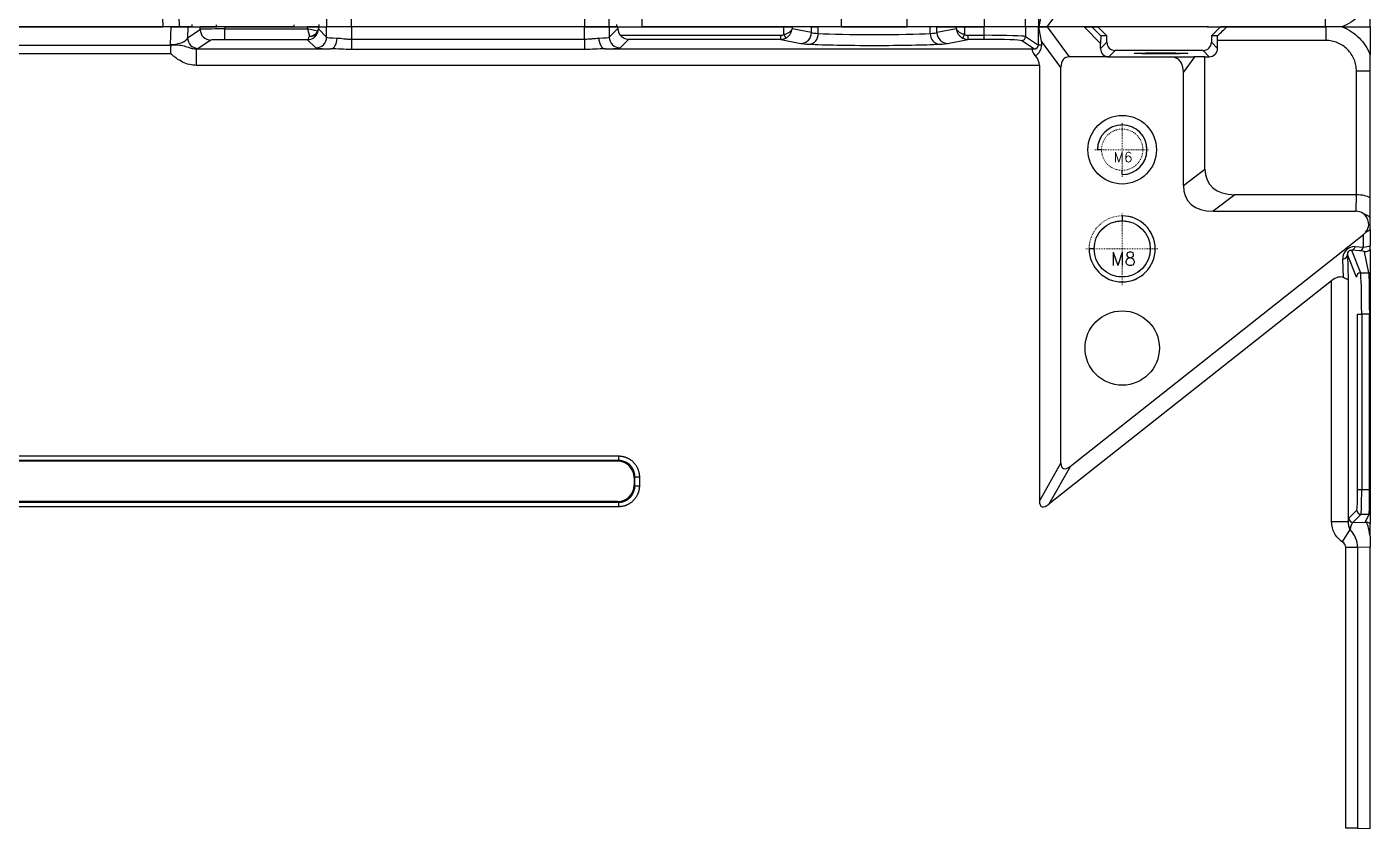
# Model space of a CAD drawing. Header units: millimetres. Extents: x 389 to 17466, y 310 to 5904.
# Drawn here: x 14890.4 to 15053, y 2036.7 to 2133.6 of the extents above; entities that cross this region are included whole.
import ezdxf

# ---------------------------------------------------------------- set-up
doc = ezdxf.new("R2010")
doc.units = ezdxf.units.MM
doc.linetypes.add('CENTER', pattern=[0.6, 0.375, -0.075, 0.075, -0.075])
doc.linetypes.add('HIDDEN', pattern=[0.2, 0.1, -0.1])
doc.layers.add('screw', color=33, linetype='Continuous', lineweight=13)
doc.styles.add('TXT', font='txt.shx', dxfattribs={"bigfont": 'gbcbig.shx'})

# ---------------------------------------------------------------- blocks, each defined once
blk = doc.blocks.new('screw_m8_g')
at = {"layer": 'screw', "color": 1, "linetype": 'CENTER', "lineweight": 18, "ltscale": 0.16}
for p, q in [((0, -4.4), (0, 4.4)), ((-4.4, 0), (4.4, 0))]:
    blk.add_line(p, q, dxfattribs=at)
at = {"layer": 'screw', "color": 33, "linetype": 'HIDDEN', "lineweight": 18, "ltscale": 0.16}
blk.add_circle((0, 0), 3.4, dxfattribs=at)
at = {"layer": 'screw', "color": 92, "linetype": 'HIDDEN', "lineweight": 18, "ltscale": 0.16}
blk.add_arc((0, 0), 4, 270, 180, dxfattribs=at)
at = {"layer": 'screw', "color": 6, "lineweight": 18, "style": 'TXT'}
blk.add_text('M8', height=1.6, dxfattribs=at).set_placement((-1.36, -2))
blk = doc.blocks.new('screw_m6_g')
at = {"layer": 'screw', "color": 1, "linetype": 'CENTER', "lineweight": 18, "ltscale": 0.12}
for p, q in [((0, -3.3), (0, 3.3)), ((-3.3, 0), (3.3, 0))]:
    blk.add_line(p, q, dxfattribs=at)
at = {"layer": 'screw', "color": 33, "linetype": 'HIDDEN', "lineweight": 18, "ltscale": 0.12}
blk.add_circle((0, 0), 2.5, dxfattribs=at)
at = {"layer": 'screw', "color": 92, "linetype": 'HIDDEN', "lineweight": 18, "ltscale": 0.12}
blk.add_arc((0, 0), 3, 270, 180, dxfattribs=at)
at = {"layer": 'screw', "color": 6, "lineweight": 18, "style": 'TXT'}
blk.add_text('M6', height=1.2, dxfattribs=at).set_placement((-1.02, -1.5))
blk = doc.blocks.new('A$C777e5d8d')
at = {"color": 7, "linetype": 'Continuous'}
for p, q in [((0.8, 8), (0, 7.2)), ((8, 7.2), (0, 7.2)), ((0, 7.2), (0, 0)), ((0.8, 8), (4, 8)), ((4, 8), (7.2, 8)), ((8, 7.2), (7.2, 8)), ((8, 0), (8, 7.2)), ((0, 0), (4, 0)), ((4, 0), (8, 0))]:
    blk.add_line(p, q, dxfattribs=at)
blk = doc.blocks.new('YTGUH')
at = {"color": 9, "linetype": 'Continuous', "true_color": 0xc7c8ca}
for p, q in [((1788.28, 1266.16), (1758.43, 1266.16)), ((1788.21, 1264.02), (1788.28, 1266.16)), ((1788.28, 1266.16), (1790.31, 1266.16)), ((1790.31, 1266.16), (1790.27, 1264.84)), ((1790.31, 1266.16), (1791.79, 1266.16)), ((1791.79, 1265.85), (1791.79, 1266.16)), ((1794.78, 1266.16), (1791.79, 1266.16)), ((1794.78, 1266.16), (1794.78, 1265.91)), ((1794.78, 1266.16), (1804.8, 1266.16)), ((1804.8, 1265.91), (1804.8, 1266.16)), ((1806.1, 1266.16), (1804.8, 1266.16)), ((1806.1, 1266.16), (1806.1, 1265.91)), ((1806.1, 1266.16), (1807.1, 1266.16)), ((1807.1, 1264.92), (1807.1, 1266.16)), ((1810.09, 1266.16), (1807.1, 1266.16)), ((1810.09, 1266.16), (1810.09, 1264.68)), ((1838.3, 1266.16), (1810.09, 1266.16)), ((1838.3, 1264.68), (1838.3, 1266.16)), ((1838.3, 1266.16), (1841.3, 1266.16)), ((1841.3, 1266.16), (1841.3, 1264.92)), ((1842.34, 1266.16), (1841.3, 1266.16)), ((1842.34, 1265.95), (1842.34, 1266.16)), ((1842.34, 1266.16), (1862.43, 1266.16)), ((1862.43, 1265.24), (1862.43, 1266.16)), ((1862.43, 1266.16), (1863.41, 1266.16)), ((1863.41, 1266.16), (1863.41, 1265.92)), ((1865.76, 1266.16), (1863.41, 1266.16)), ((1865.76, 1265.46), (1865.76, 1266.16)), ((1865.76, 1266.16), (1866.59, 1266.16)), ((1866.59, 1265.36), (1866.59, 1266.16)), ((1880.12, 1266.16), (1866.59, 1266.16)), ((1880.12, 1265.36), (1880.12, 1266.16)), ((1880.95, 1266.16), (1880.12, 1266.16)), ((1880.95, 1265.46), (1880.95, 1266.16)), ((1880.95, 1266.16), (1883.3, 1266.16)), ((1883.3, 1265.92), (1883.3, 1266.16)), ((1883.3, 1266.16), (1884.28, 1266.16)), ((1884.28, 1266.16), (1884.28, 1265.24)), ((1884.28, 1266.16), (1886.67, 1266.16)), ((1886.67, 1265.14), (1886.67, 1266.16)), ((1891.66, 1266.16), (1886.67, 1266.16)), ((1891.66, 1266.16), (1891.66, 1264.99)), ((1893.22, 1266.16), (1891.66, 1266.16)), ((1893.22, 1263.95), (1893.22, 1266.16)), ((1893.28, 1266.16), (1893.22, 1266.16)), ((1893.28, 1266.16), (1894.28, 1266.16)), ((1894.28, 1266.16), (1896.96, 1262.52)), ((1898.75, 1266.16), (1894.28, 1266.16)), ((1900.74, 1264.15), (1898.75, 1266.16)), ((1898.75, 1266.16), (1899.67, 1266.16)), ((1899.67, 1266.16), (1900.76, 1265.06)), ((1899.67, 1266.16), (1900.41, 1266.16)), ((1900.41, 1266.16), (1901.51, 1265.06)), ((1914.15, 1265.06), (1915.25, 1266.16)), ((1915.98, 1266.16), (1915.25, 1266.16)), ((1928, 1266.16), (1915.98, 1266.16)), ((1928, 1266.16), (1928, 1264.51)), ((1790.27, 1264.84), (1791.79, 1265.85)), ((1793.09, 1264.56), (1791.56, 1263.54)), ((1794.78, 1265.91), (1804.8, 1265.91)), ((1794.78, 1264.61), (1794.78, 1265.91)), ((1804.8, 1264.61), (1794.78, 1264.61)), ((1806, 1265.63), (1804.8, 1265.91)), ((1804.8, 1265.91), (1805.01, 1265.02)), ((1805.8, 1263.62), (1804.8, 1264.61)), ((1806.1, 1265.91), (1807.1, 1264.92)), ((1810.09, 1264.68), (1838.3, 1264.68)), ((1810.09, 1264.68), (1810.09, 1263.43)), ((1838.3, 1264.68), (1838.3, 1263.43)), ((1841.3, 1264.92), (1842.34, 1265.95)), ((1843.62, 1264.64), (1842.6, 1263.62)), ((1842.62, 1265.14), (1862.04, 1265.14)), ((1862.04, 1264.64), (1843.62, 1264.64)), ((1862.04, 1264.64), (1862.04, 1265.14)), ((1862.04, 1264.64), (1864.48, 1264.16)), ((1862.43, 1265.24), (1862.66, 1264.8)), ((1865.76, 1265.46), (1863.41, 1265.92)), ((1883.3, 1265.92), (1880.95, 1265.46)), ((1882.23, 1264.16), (1884.67, 1264.64)), ((1884.28, 1265.24), (1884.05, 1264.8)), ((1884.67, 1265.14), (1884.67, 1264.64)), ((1884.67, 1265.14), (1886.67, 1265.14)), ((1886.67, 1264.64), (1884.67, 1264.64)), ((1886.67, 1264.64), (1886.67, 1265.14)), ((1891.66, 1264.99), (1893.22, 1263.95)), ((1901.51, 1265.06), (1900.76, 1265.06)), ((1901.51, 1264.3), (1901.51, 1265.06)), ((1914.86, 1265.06), (1914.15, 1265.06)), ((1914.15, 1265.06), (1914.15, 1264.3)), ((1914.9, 1265.06), (1914.86, 1265.06)), ((1758.44, 1263.94), (1788.27, 1263.94)), ((1788.25, 1263.99), (1788.21, 1264.02)), ((1791.35, 1263.5), (1807.62, 1263.5)), ((1791.35, 1261.5), (1791.35, 1263.5)), ((1838.3, 1263.43), (1810.09, 1263.43)), ((1840.78, 1263.5), (1892.42, 1263.5)), ((1892.66, 1263.49), (1891.17, 1264.49)), ((1892.42, 1263.5), (1892.66, 1263.49)), ((1893.61, 1263.95), (1893.22, 1263.95)), ((1893.61, 1264.42), (1893.61, 1263.95)), ((1895.94, 1261.26), (1893.61, 1264.42)), ((1900.74, 1263.53), (1901.51, 1264.3)), ((1900.74, 1263.53), (1900.74, 1264.15)), ((1902.51, 1263.3), (1901.73, 1262.52)), ((1913.15, 1263.3), (1902.51, 1263.3)), ((1913.9, 1262.55), (1913.15, 1263.3)), ((1914.15, 1264.3), (1914.9, 1263.55)), ((1914.9, 1264.01), (1914.9, 1264.51)), ((1928, 1264.51), (1914.9, 1264.51)), ((1914.9, 1263.55), (1914.9, 1264.01)), ((1788.22, 1262.88), (1758.49, 1262.88)), ((1893.34, 1261.5), (1791.35, 1261.5)), ((1893.34, 1261.5), (1893.34, 1208.75)), ((1901.73, 1262.52), (1896.96, 1262.52)), ((1901.73, 1262.52), (1909.24, 1262.52)), ((1910.77, 1260.63), (1912.07, 1262.4)), ((1913.37, 1262.55), (1912.07, 1262.54)), ((1912.07, 1262.54), (1912.07, 1262.54)), ((1912.07, 1262.54), (1912.07, 1262.4)), ((1913.37, 1262.55), (1913.9, 1262.55)), ((1913.37, 1248.95), (1913.37, 1262.55)), ((1895.94, 1213.36), (1895.94, 1261.26)), ((1910.77, 1246.95), (1910.77, 1260.63)), ((1931.71, 1245.84), (1931.71, 1260.8)), ((1933.36, 1260.8), (1931.71, 1260.8)), ((1933.36, 1245.47), (1933.36, 1260.8)), ((1900.86, 1251.29), (1900.36, 1251.29)), ((1903.36, 1248.29), (1903.36, 1248.79)), ((1910.77, 1246.95), (1913.37, 1248.95)), ((1916.98, 1245.84), (1914.37, 1243.84)), ((1931.7, 1245.84), (1916.98, 1245.84)), ((1931.66, 1243.84), (1931.7, 1245.84)), ((1933.36, 1243.03), (1933.36, 1245.47)), ((1914.37, 1243.84), (1931.66, 1243.84)), ((1903.36, 1243.29), (1903.36, 1242.69)), ((1933.36, 1241.65), (1933.36, 1243.03)), ((1897.1, 1213.01), (1932.54, 1241.02)), ((1932.56, 1239.5), (1932.54, 1241.02)), ((1933.36, 1241.65), (1933.36, 1239.68)), ((1899.96, 1239.29), (1899.36, 1239.29)), ((1930.61, 1238.59), (1930.7, 1235.53)), ((1931.7, 1235.88), (1930.61, 1238.59)), ((1932.12, 1239.06), (1931.1, 1239.12)), ((1931.1, 1239.12), (1932.19, 1236.38)), ((1931.54, 1239.56), (1932.56, 1239.5)), ((1933.21, 1236.38), (1932.69, 1238.95)), ((1933.36, 1239.2), (1933.36, 1236.39)), ((1930.12, 1235.81), (1930.05, 1238.03)), ((1928.7, 1235.44), (1894.5, 1208.39)), ((1928.7, 1206.25), (1928.7, 1235.44)), ((1930.7, 1235.53), (1930.7, 1206.25)), ((1932.19, 1236.38), (1933.21, 1236.38)), ((1931.84, 1210.16), (1931.84, 1231.4)), ((1931.84, 1231.4), (1932.34, 1231.4)), ((1932.34, 1231.4), (1932.34, 1210.16)), ((1933.3, 1231.4), (1932.34, 1231.4)), ((1933.3, 1210.16), (1933.3, 1231.4)), ((1933.3, 1231.4), (1933.36, 1231.4)), ((1933.36, 1231.4), (1933.36, 1210.16)), ((1704.31, 1214.23), (1842.4, 1214.23)), ((1842.4, 1214.23), (1842.4, 1213.69)), ((1842.4, 1213.69), (1704.31, 1213.69)), ((1842.32, 1213.61), (1704.39, 1213.61)), ((1842.32, 1213.61), (1842.4, 1213.69)), ((1893.34, 1208.75), (1895.94, 1213.36)), ((1897.1, 1213.01), (1894.5, 1208.39)), ((1844.4, 1211.7), (1844.31, 1211.61)), ((1844.31, 1211.61), (1844.31, 1210.7)), ((1844.4, 1210.61), (1844.4, 1211.7)), ((1844.4, 1211.7), (1844.94, 1211.7)), ((1844.94, 1211.7), (1844.94, 1210.61)), ((1844.31, 1210.7), (1844.4, 1210.61)), ((1844.4, 1210.61), (1844.94, 1210.61)), ((1931.84, 1210.16), (1932.34, 1210.16)), ((1932.34, 1210.16), (1933.3, 1210.16)), ((1933.3, 1210.16), (1933.36, 1210.16)), ((1704.31, 1208.62), (1842.4, 1208.62)), ((1842.4, 1208.08), (1704.31, 1208.08)), ((1842.32, 1208.71), (1704.39, 1208.71)), ((1842.4, 1208.62), (1842.32, 1208.71)), ((1842.4, 1208.62), (1842.4, 1208.08)), ((1930.78, 1206.68), (1931.75, 1207.66)), ((1930.7, 1206.25), (1928.7, 1206.25)), ((1932.25, 1207.16), (1931.28, 1206.18)), ((1931.28, 1206.18), (1932.77, 1206.23)), ((1933.24, 1207.16), (1932.25, 1207.16)), ((1932.77, 1206.23), (1933.24, 1207.16)), ((1933.36, 1207.15), (1933.36, 1206.05)), ((1933.36, 1204.52), (1933.36, 1206.05)), ((1930.92, 1205.31), (1929.98, 1203.85)), ((1933.36, 1204.52), (1933.36, 1203.18)), ((1930.43, 1169.18), (1930.43, 1203.13)), ((1931.84, 1203.13), (1930.43, 1203.13)), ((1933.36, 1203.18), (1931.84, 1203.13)), ((1931.84, 1203.13), (1931.84, 1169.18)), ((1933.36, 1169.13), (1933.36, 1203.18)), ((1931.84, 1169.18), (1930.43, 1169.18)), ((1931.84, 1169.18), (1933.36, 1169.13)), ((1787.21, 788.3), (1787.28, 786.16)), ((1893.22, 788.36), (1893.22, 786.16)), ((1894.28, 786.16), (1896.96, 789.79)), ((1789.31, 786.16), (1789.27, 787.47)), ((1807.1, 787.39), (1807.1, 786.16)), ((1810.09, 786.16), (1810.09, 787.63)), ((1838.3, 787.63), (1838.3, 786.16)), ((1841.3, 786.16), (1841.3, 787.39)), ((1845.23, 787.17), (1845.23, 786.16)), ((1886.67, 787.17), (1886.67, 786.16)), ((1891.66, 786.16), (1891.66, 787.32)), ((1927.97, 786.16), (1927.97, 787.8)), ((1759.43, 786.16), (1787.28, 786.16)), ((1789.31, 786.16), (1787.28, 786.16)), ((1790.79, 786.16), (1789.31, 786.16)), ((1790.79, 786.46), (1790.79, 786.16)), ((1790.79, 786.16), (1793.78, 786.16)), ((1793.78, 786.16), (1793.78, 786.4)), ((1803.16, 786.16), (1793.78, 786.16)), ((1803.16, 786.16), (1803.16, 786.4)), ((1803.16, 786.16), (1806.16, 786.16)), ((1806.16, 786.46), (1806.16, 786.16)), ((1806.16, 786.16), (1807.1, 786.16)), ((1810.09, 786.16), (1807.1, 786.16)), ((1838.3, 786.16), (1810.09, 786.16)), ((1841.3, 786.16), (1838.3, 786.16)), ((1841.3, 786.16), (1842.23, 786.16)), ((1842.23, 786.16), (1842.23, 786.46)), ((1842.23, 786.16), (1845.23, 786.16)), ((1886.67, 786.16), (1845.23, 786.16)), ((1891.66, 786.16), (1886.67, 786.16)), ((1893.22, 786.16), (1891.66, 786.16)), ((1893.22, 786.16), (1893.28, 786.16)), ((1894.28, 786.16), (1893.28, 786.16)), ((1913.66, 786.16), (1894.28, 786.16)), ((1913.66, 786.16), (1913.76, 786.26)), ((1913.66, 786.16), (1927.97, 786.16))]:
    blk.add_line(p, q, dxfattribs=at)
for centre, radius in [((1903.36, 1251.29), 4.15), ((1903.36, 1227.29), 4.5)]:
    blk.add_circle(centre, radius, dxfattribs=at)
for centre, radius, start, end in [((1903.36, 1251.29), 3, 270, 180), ((1903.36, 1251.29), 2.5, 180, 180.0001), ((1931.66, 1242.3), 1.53, 319.2595, 55.7258), ((1903.36, 1239.29), 4, 180, 90), ((1903.36, 1239.29), 3.4, 90, 89.9999)]:
    blk.add_arc(centre, radius, start, end, dxfattribs=at)
for centre, major_axis, ratio, start_param, end_param in [((1914.32, 1264.51), (2, 2), 0.008726, 4.997973, 5.688376), ((1788.27, 1264.85), (2, 0.07), 0.41429, 4.66696, 6.193453), ((1791.56, 1264.84), (-0.72, 1.08), 0.998023, 0.983941, 2.552911), ((1794.78, 1265.85), (-3, 0), 0.019788, 4.712389, 6.230825), ((1793.09, 1265.85), (-0.72, 1.08), 0.998023, 0.983941, 2.552911), ((1794.78, 1264.55), (-1.7, 0), 0.034921, 4.712389, 6.230825), ((1804.8, 1265.91), (0.54, 1.19), 0.988133, 3.572817, 4.783775), ((1804.8, 1265.91), (0.01, 1.3), 0.222706, 3.178322, 3.963111), ((1805.8, 1264.92), (-0.919, -0.919), 0.998783, 0.786007, 2.355586), ((1804.8, 1265.91), (1.3, 0.04), 0.593526, 5.870649, 6.229269), ((1805.54, 1265.64), (-0.46, 0.195), 0.685021, 3.203282, 3.695879), ((1805.54, 1265.63), (0.456, -0.205), 0.69482, 0.078462, 0.573236), ((1804.8, 1265.91), (1.2, 0.51), 0.96994, 5.512051, 5.870672), ((1810.09, 1264.92), (-3, 0), 0.050053, 0.034907, 0.957024), ((1807.62, 1264.8), (-0.03, -1.3), 0.575839, 0.0427, 1.584963), ((1838.3, 1264.92), (-3, 0), 0.050053, 2.184569, 3.106686), ((1840.78, 1264.8), (0.03, -1.3), 0.575839, 4.698222, 6.240485), ((1842.6, 1264.92), (0.919, -0.919), 0.998783, 3.9276, 5.497178), ((1843.64, 1265.96), (-0.92, -0.92), 0.998783, 5.498396, 6.177197), ((1862.04, 1265.94), (-0.797, 0.158), 0.984226, 1.769364, 2.267987), ((1862.04, 1265.94), (-1.28, 0.25), 0.996219, 1.769364, 2.267987), ((1864.48, 1265.46), (0.25, 1.28), 0.984226, 3.340161, 4.904897), ((1865.5, 1265.36), (0.07, 1.3), 0.844803, 3.206862, 4.759004), ((1871.67, 1265.5), (-6, 0), 0.042487, 0.174533, 0.563912), ((1873.36, 1265.54), (-8, 0), 0.040595, 0.563912, 2.57768), ((1875.05, 1265.5), (-6, 0), 0.042487, 2.57768, 2.96706), ((1881.22, 1265.36), (-0.07, 1.3), 0.844803, 1.524182, 3.076323), ((1882.23, 1265.46), (-0.25, 1.28), 0.984226, 1.378289, 2.943025), ((1884.67, 1265.94), (1.28, 0.25), 0.996219, 4.015198, 4.513821), ((1884.67, 1265.94), (-0.797, -0.158), 0.984226, 0.873605, 1.372228), ((1886.67, 1264.98), (-5, 0), 0.031429, 3.193953, 4.712389), ((1886.67, 1264.48), (-4.5, 0), 0.034921, 3.193953, 4.712389), ((1891.17, 1264.99), (0.277, 0.416), 0.998023, 3.730274, 5.299244), ((1900.76, 1263.64), (0.01, 1.41), 0.013235, 0.000063, 1.203911), ((1914.86, 1264.51), (0, 2), 0.017455, 4.712389, 4.989245), ((1788.27, 1263.55), (3.3, 0), 0.042162, 5.917496, 6.219885), ((1810.09, 1263.62), (-4.3, 0), 0.034921, 0.034907, 0.957024), ((1838.3, 1263.62), (-4.3, 0), 0.034921, 2.184569, 3.106686), ((1871.67, 1264.2), (-7.3, 0), 0.034921, 0.174533, 0.563912), ((1873.36, 1264.24), (-9.3, 0), 0.034921, 0.563912, 2.57768), ((1875.05, 1264.2), (-7.3, 0), 0.034921, 2.57768, 2.96706), ((1892.66, 1262.5), (-0.027, -1), 0.608624, 3.185591, 3.483573), ((1892.66, 1264), (-0.543, 0.187), 0.861051, 1.863628, 3.432598), ((1892.05, 1264), (-1.5, 0.48), 0.950312, 2.397785, 3.438724), ((1901.74, 1263.53), (0.397, 0.931), 0.985858, 1.968767, 3.539259), ((1902.51, 1264.3), (0.707, 0.707), 0.999695, 2.356347, 3.926839), ((1913.15, 1264.3), (0.707, -0.707), 0.999695, 5.497939, 7.068431), ((1913.9, 1263.55), (0.707, -0.707), 0.999695, 5.497939, 7.068431), ((1890.73, 1261.5), (-2.61, 0), 0.767327, 3.141593, 3.770332), ((1899.23, 1258.45), (2.86, -3.89), 0.414284, 2.845311, 3.653779), ((1910.38, 1262.58), (3.74, 0.02), 0.015482, 4.404581, 5.182038), ((1905.84, 1256.42), (-4.3, -5.83), 0.414284, 2.629407, 3.437875), ((1907.14, 1258.19), (-4.3, -5.83), 0.414284, 2.629407, 2.660418), ((1921.59, 1252.91), (7.63, 5.85), 0.519988, 2.761948, 3.737168), ((1918.98, 1250.91), (7.63, 5.85), 0.519988, 2.761948, 3.737168), ((1931.67, 1243.01), (-0.05, -2.83), 0.707053, 3.148821, 3.153934), ((1931.71, 1245.01), (-2, 0.02), 0.414169, 3.748745, 4.716003), ((1931.64, 1241.01), (-0.05, -2.83), 0.707053, 2.707165, 3.153934), ((1931.66, 1242.3), (2, -0.03), 0.707053, 0.572613, 1.136369), ((1931.64, 1243.91), (0.04, -3.22), 0.621326, 0.445403, 0.6117), ((1931.66, 1242.3), (2, 0.03), 0.621326, 5.324089, 5.714285), ((1931.59, 1237.94), (-0.81, 1.45), 0.902173, 5.759721, 7.327475), ((1929.62, 1238.59), (1, 0.028), 0.62541, 5.14897, 6.238444), ((1931.15, 1238.49), (-0.316, 0.584), 0.749129, 5.751273, 7.319028), ((1931.1, 1240.11), (-0.058, -0.998), 0.553603, 0.104848, 1.014262), ((1932.12, 1240.05), (-0.058, -0.998), 0.553603, 0.104848, 1.014262), ((1931.69, 1238.95), (-1, 0), 0.119965, 3.165678, 4.268797), ((1931.69, 1239.95), (2, 0.01), 0.250652, 5.159781, 5.691393), ((1932.69, 1239.95), (-0.981, -0.196), 0.996044, 1.374629, 2.097888), ((1928.7, 1232.89), (1.41, 2.92), 0.484172, 6.283006, 7.068583), ((1932.19, 1235.88), (0.464, 0.185), 0.995592, 1.192545, 2.760299), ((1932.18, 1231.4), (0, 5), 0.031429, 4.712389, 6.195919), ((1933.21, 1237.38), (-0.981, -0.196), 0.996044, 1.374629, 1.523848), ((1933.2, 1231.4), (0, 5), 0.020946, 4.712389, 6.195919), ((1842.3, 1211.6), (1.42, 1.42), 0.992433, 5.501585, 7.064785), ((1897.59, 1215.19), (-1.39, -2.46), 0.35329, 5.724665, 6.997033), ((1842.3, 1210.71), (1.42, -1.42), 0.992433, 5.501585, 7.064785), ((1931.75, 1210.16), (0, 2.5), 0.034921, 3.176499, 4.712389), ((1932.25, 1210.16), (0, 3), 0.029101, 3.176499, 4.712389), ((1933.23, 1210.16), (0, 3), 0.023273, 3.176499, 4.712389), ((1894.98, 1210.58), (-1.39, -2.46), 0.35329, 5.724665, 6.997033), ((1932.25, 1207.66), (-0.354, 0.354), 0.998783, 0.786007, 2.355586), ((1930.78, 1203.18), (0, 3.5), 0.051121, 0.051215, 0.504047), ((1931.28, 1206.68), (0.354, -0.354), 0.998783, 3.9276, 5.497178), ((1931.28, 1203.18), (0.03, 3), 0.177208, 0.057084, 0.786715), ((1932.77, 1205.24), (-0.894, 0.447), 0.999239, 4.554203, 5.17561), ((1932.77, 1203.24), (-0.03, 3), 0.218747, 5.153088, 6.239269), ((1933.24, 1206.16), (-0.894, 0.447), 0.999239, 5.054874, 5.17561), ((1929.01, 1203.11), (-0.1, 3), 0.942809, 4.687709, 5.504195), ((1929.01, 1203.11), (1.41, 0.05), 0.706891, 6.258505, 7.074991)]:
    blk.add_ellipse(centre, major_axis=major_axis, ratio=ratio, start_param=start_param, end_param=end_param, dxfattribs=at)
blk.add_ellipse((1908.04, 1262.95), major_axis=(-3.25, 0), ratio=0.017455, dxfattribs=at)
for points, degree in [([(1893.61, 1264.42), (1893.47, 1265), (1893.35, 1265.58), (1893.28, 1266.16)], 3), ([(1806, 1265.64), (1806, 1265.64), (1806, 1265.64), (1806, 1265.63)], 3), ([(1806.01, 1265.46), (1806.01, 1265.46), (1806.01, 1265.46), (1806.01, 1265.46)], 3), ([(1788.27, 1263.94), (1788.27, 1263.97), (1788.25, 1263.99)], 2), ([(1892.48, 1263.44), (1892.46, 1263.48), (1892.44, 1263.5), (1892.42, 1263.5)], 3), ([(1842.4, 1214.23), (1842.91, 1214.23), (1843.84, 1213.85), (1844.55, 1213.14), (1844.94, 1212.2), (1844.94, 1211.7)], 2), ([(1844.94, 1210.61), (1844.94, 1210.11), (1844.55, 1209.18), (1843.84, 1208.46), (1842.91, 1208.08), (1842.4, 1208.08)], 2), ([(1893.61, 787.89), (1893.47, 787.31), (1893.35, 786.73), (1893.28, 786.16)], 3)]:
    blk.add_open_spline(points, degree=degree, dxfattribs=at)
for points, knots in [([(1929.96, 1266.16), (1929.94, 1266.16), (1929.9, 1266.16), (1929.8, 1266.16), (1929.73, 1266.16), (1929.51, 1266.16), (1929.34, 1266.16), (1928.97, 1266.16), (1928.78, 1266.16), (1928.4, 1266.16), (1928.2, 1266.16), (1928, 1266.16)], [0, 0, 0, 0, 0.125, 0.125, 0.25, 0.25, 0.5, 0.5, 0.75, 0.75, 1, 1, 1, 1]), ([(1929.96, 1266.16), (1930.35, 1266.01), (1930.72, 1265.83), (1931.42, 1265.38), (1931.74, 1265.12), (1932.32, 1264.54), (1932.58, 1264.21), (1933.03, 1263.52), (1933.21, 1263.15), (1933.36, 1262.76)], [0, 0, 0, 0, 0.25, 0.25, 0.5, 0.5, 0.75, 0.75, 1, 1, 1, 1]), ([(1929.96, 1266.16), (1930.63, 1266.16), (1931.25, 1266.16), (1932.39, 1266.16), (1932.91, 1266.16), (1933.36, 1266.16)], [0, 0, 0, 0, 0.5, 0.5, 1, 1, 1, 1]), ([(1933.36, 1266.16), (1933.36, 1265.71), (1933.36, 1265.19), (1933.36, 1264.05), (1933.36, 1263.43), (1933.36, 1262.76)], [0, 0, 0, 0, 0.5, 0.5, 1, 1, 1, 1]), ([(1805.01, 1265.02), (1805.12, 1265.04), (1805.23, 1265.06), (1805.44, 1265.12), (1805.54, 1265.17), (1805.72, 1265.28), (1805.8, 1265.34), (1805.92, 1265.48), (1805.97, 1265.55), (1806, 1265.63)], [0, 0, 0, 0, 0.25, 0.25, 0.5, 0.5, 0.75, 0.75, 1, 1, 1, 1]), ([(1805.01, 1265.02), (1805.12, 1265.02), (1805.23, 1265.02), (1805.44, 1265.06), (1805.54, 1265.08), (1805.72, 1265.16), (1805.8, 1265.21), (1805.93, 1265.33), (1805.97, 1265.39), (1806.01, 1265.46)], [0, 0, 0, 0, 0.25, 0.25, 0.5, 0.5, 0.75, 0.75, 1, 1, 1, 1]), ([(1808.37, 1264.8), (1808.62, 1264.79), (1808.89, 1264.76), (1809.33, 1264.71), (1809.48, 1264.7), (1809.78, 1264.68), (1809.94, 1264.68), (1810.09, 1264.68)], [0, 0, 0, 0, 0.5, 0.5, 0.75, 0.75, 1, 1, 1, 1]), ([(1838.3, 1264.68), (1838.61, 1264.68), (1838.91, 1264.7), (1839.35, 1264.74), (1839.49, 1264.76), (1839.77, 1264.78), (1839.9, 1264.8), (1840.03, 1264.8)], [0, 0, 0, 0, 0.5, 0.5, 0.75, 0.75, 1, 1, 1, 1]), ([(1843.62, 1264.64), (1843.44, 1264.64), (1843.26, 1264.68), (1843.01, 1264.81), (1842.92, 1264.86), (1842.77, 1264.98), (1842.69, 1265.06), (1842.62, 1265.14)], [0, 0, 0, 0, 0.5, 0.5, 0.75, 0.75, 1, 1, 1, 1]), ([(1862.43, 1265.24), (1862.56, 1265.27), (1862.68, 1265.31), (1862.9, 1265.41), (1863, 1265.47), (1863.18, 1265.59), (1863.25, 1265.65), (1863.36, 1265.78), (1863.39, 1265.85), (1863.41, 1265.92)], [0, 0, 0, 0, 0.25, 0.25, 0.5, 0.5, 0.75, 0.75, 1, 1, 1, 1]), ([(1862.66, 1264.8), (1862.77, 1264.86), (1862.87, 1264.93), (1863.05, 1265.1), (1863.13, 1265.19), (1863.25, 1265.38), (1863.31, 1265.49), (1863.38, 1265.7), (1863.4, 1265.81), (1863.41, 1265.92)], [0, 0, 0, 0, 0.25, 0.25, 0.5, 0.5, 0.75, 0.75, 1, 1, 1, 1]), ([(1883.3, 1265.92), (1883.31, 1265.81), (1883.33, 1265.7), (1883.41, 1265.49), (1883.46, 1265.38), (1883.58, 1265.19), (1883.66, 1265.1), (1883.84, 1264.93), (1883.94, 1264.86), (1884.05, 1264.8)], [0, 0, 0, 0, 0.25, 0.25, 0.5, 0.5, 0.75, 0.75, 1, 1, 1, 1]), ([(1884.28, 1265.24), (1884.16, 1265.27), (1884.03, 1265.31), (1883.81, 1265.41), (1883.71, 1265.47), (1883.54, 1265.59), (1883.46, 1265.65), (1883.35, 1265.78), (1883.32, 1265.85), (1883.3, 1265.92)], [0, 0, 0, 0, 0.25, 0.25, 0.5, 0.5, 0.75, 0.75, 1, 1, 1, 1]), ([(1788.22, 1262.88), (1788.23, 1262.97), (1788.24, 1263.07), (1788.25, 1263.25), (1788.25, 1263.34), (1788.26, 1263.61), (1788.27, 1263.78), (1788.27, 1263.94)], [0, 0, 0, 0, 0.25, 0.25, 0.5, 0.5, 1, 1, 1, 1]), ([(1788.25, 1263.99), (1788.4, 1263.99), (1788.54, 1263.99), (1788.83, 1263.99), (1788.97, 1263.98), (1789.37, 1263.96), (1789.61, 1263.92), (1790.08, 1263.79), (1790.31, 1263.7), (1790.68, 1263.59), (1790.81, 1263.56), (1791.07, 1263.51), (1791.21, 1263.5), (1791.35, 1263.5)], [0, 0, 0, 0, 0.125, 0.125, 0.25, 0.25, 0.5, 0.5, 0.75, 0.75, 0.875, 0.875, 1, 1, 1, 1]), ([(1810.09, 1263.43), (1809.67, 1263.43), (1809.24, 1263.44), (1808.41, 1263.47), (1808.01, 1263.5), (1807.62, 1263.5)], [0, 0, 0, 0, 0.5, 0.5, 1, 1, 1, 1]), ([(1840.78, 1263.5), (1840.39, 1263.5), (1839.98, 1263.47), (1839.15, 1263.44), (1838.72, 1263.43), (1838.3, 1263.43)], [0, 0, 0, 0, 0.5, 0.5, 1, 1, 1, 1]), ([(1892.84, 1262.68), (1892.76, 1262.76), (1892.7, 1262.84), (1892.61, 1263), (1892.58, 1263.07), (1892.53, 1263.21), (1892.52, 1263.27), (1892.5, 1263.35), (1892.5, 1263.37), (1892.49, 1263.41), (1892.49, 1263.43), (1892.48, 1263.44)], [0, 0, 0, 0, 0.25, 0.25, 0.5, 0.5, 0.75, 0.75, 0.875, 0.875, 1, 1, 1, 1]), ([(1931.71, 1260.8), (1931.71, 1261.05), (1931.68, 1261.29), (1931.59, 1261.76), (1931.52, 1262), (1931.33, 1262.44), (1931.22, 1262.66), (1930.95, 1263.06), (1930.79, 1263.25), (1930.45, 1263.59), (1930.26, 1263.75), (1929.86, 1264.02), (1929.65, 1264.13), (1929.2, 1264.32), (1928.97, 1264.39), (1928.49, 1264.48), (1928.25, 1264.51), (1928, 1264.51)], [0, 0, 0, 0, 0.125, 0.125, 0.25, 0.25, 0.375, 0.375, 0.5, 0.5, 0.625, 0.625, 0.75, 0.75, 0.875, 0.875, 1, 1, 1, 1]), ([(1791.35, 1261.5), (1791.06, 1261.5), (1790.77, 1261.54), (1790.21, 1261.67), (1789.93, 1261.77), (1789.41, 1262.03), (1789.16, 1262.18), (1788.8, 1262.44), (1788.69, 1262.53), (1788.52, 1262.67), (1788.46, 1262.72), (1788.38, 1262.78), (1788.35, 1262.81), (1788.29, 1262.85), (1788.26, 1262.87), (1788.22, 1262.88)], [0, 0, 0, 0, 0.25, 0.25, 0.5, 0.5, 0.75, 0.75, 0.875, 0.875, 0.9375, 0.9375, 0.96875, 0.96875, 1, 1, 1, 1]), ([(1933.36, 1260.8), (1933.36, 1261), (1933.36, 1261.2), (1933.36, 1261.58), (1933.36, 1261.77), (1933.36, 1262.14), (1933.36, 1262.31), (1933.36, 1262.53), (1933.36, 1262.6), (1933.36, 1262.7), (1933.36, 1262.74), (1933.36, 1262.76)], [0, 0, 0, 0, 0.25, 0.25, 0.5, 0.5, 0.75, 0.75, 0.875, 0.875, 1, 1, 1, 1]), ([(1933.36, 1239.2), (1933.36, 1239.22), (1933.36, 1239.26), (1933.36, 1239.41), (1933.36, 1239.51), (1933.36, 1239.68)], [0, 0, 0, 0, 0.5, 0.5, 1, 1, 1, 1]), ([(1930.7, 1235.53), (1930.7, 1235.54), (1930.68, 1235.56), (1930.62, 1235.59), (1930.58, 1235.61), (1930.48, 1235.65), (1930.42, 1235.67), (1930.28, 1235.73), (1930.2, 1235.77), (1930.12, 1235.81)], [0, 0, 0, 0, 0.25, 0.25, 0.5, 0.5, 0.75, 0.75, 1, 1, 1, 1]), ([(1933.36, 1236.39), (1933.36, 1236.36), (1933.36, 1236.31), (1933.36, 1236.14), (1933.36, 1236.03), (1933.36, 1235.75), (1933.36, 1235.59), (1933.36, 1235.22), (1933.36, 1235.01), (1933.36, 1234.55), (1933.36, 1234.31), (1933.36, 1233.78), (1933.36, 1233.5), (1933.36, 1232.93), (1933.36, 1232.63), (1933.36, 1232.02), (1933.36, 1231.71), (1933.36, 1231.4)], [0, 0, 0, 0, 0.125, 0.125, 0.25, 0.25, 0.375, 0.375, 0.5, 0.5, 0.625, 0.625, 0.75, 0.75, 0.875, 0.875, 1, 1, 1, 1]), ([(1844.4, 1211.7), (1844.39, 1211.74), (1844.39, 1211.83), (1844.38, 1211.97), (1844.36, 1212.1), (1844.32, 1212.23), (1844.29, 1212.36), (1844.24, 1212.48), (1844.18, 1212.6), (1844.12, 1212.71), (1844.05, 1212.82), (1843.98, 1212.92), (1843.9, 1213.02), (1843.79, 1213.14), (1843.63, 1213.28), (1843.42, 1213.42), (1843.19, 1213.54), (1842.94, 1213.62), (1842.67, 1213.68), (1842.49, 1213.69), (1842.4, 1213.69)], [0, 0, 0, 0, 0.043878, 0.087345, 0.130404, 0.173058, 0.215311, 0.257165, 0.298626, 0.339695, 0.380376, 0.420674, 0.460592, 0.500135, 0.579552, 0.660487, 0.742971, 0.827034, 0.912701, 1, 1, 1, 1]), ([(1842.4, 1208.62), (1842.45, 1208.62), (1842.54, 1208.62), (1842.68, 1208.64), (1842.81, 1208.66), (1842.94, 1208.69), (1843.06, 1208.73), (1843.19, 1208.78), (1843.31, 1208.83), (1843.42, 1208.9), (1843.53, 1208.96), (1843.63, 1209.04), (1843.72, 1209.12), (1843.85, 1209.23), (1843.98, 1209.39), (1844.13, 1209.6), (1844.24, 1209.83), (1844.33, 1210.08), (1844.38, 1210.34), (1844.39, 1210.52), (1844.4, 1210.61)], [0, 0, 0, 0, 0.043878, 0.087345, 0.130404, 0.173058, 0.215311, 0.257165, 0.298626, 0.339695, 0.380376, 0.420674, 0.460592, 0.500135, 0.579552, 0.660487, 0.742971, 0.827034, 0.912701, 1, 1, 1, 1]), ([(1933.36, 1210.16), (1933.36, 1209.96), (1933.36, 1209.77), (1933.36, 1209.4), (1933.36, 1209.21), (1933.36, 1208.85), (1933.36, 1208.68), (1933.36, 1208.36), (1933.36, 1208.21), (1933.36, 1207.93), (1933.36, 1207.81), (1933.36, 1207.59), (1933.36, 1207.49), (1933.36, 1207.26), (1933.36, 1207.17), (1933.36, 1207.15)], [0, 0, 0, 0, 0.125, 0.125, 0.25, 0.25, 0.375, 0.375, 0.5, 0.5, 0.625, 0.625, 0.75, 0.75, 1, 1, 1, 1]), ([(1929.98, 1203.85), (1929.78, 1203.98), (1929.6, 1204.13), (1929.29, 1204.49), (1929.15, 1204.68), (1928.93, 1205.1), (1928.85, 1205.32), (1928.73, 1205.78), (1928.7, 1206.01), (1928.7, 1206.25)], [0, 0, 0, 0, 0.25, 0.25, 0.5, 0.5, 0.75, 0.75, 1, 1, 1, 1]), ([(1930.7, 1206.25), (1930.7, 1206.08), (1930.72, 1205.92), (1930.8, 1205.61), (1930.85, 1205.46), (1930.92, 1205.31)], [0, 0, 0, 0, 0.5, 0.5, 1, 1, 1, 1]), ([(1933.36, 789.58), (1933.21, 789.19), (1933.03, 788.81), (1932.58, 788.11), (1932.31, 787.78), (1931.72, 787.2), (1931.4, 786.94), (1930.69, 786.48), (1930.32, 786.3), (1929.93, 786.16)], [0, 0, 0, 0, 0.25, 0.25, 0.5, 0.5, 0.75, 0.75, 1, 1, 1, 1]), ([(1933.36, 786.16), (1933.36, 786.6), (1933.36, 787.13), (1933.36, 788.28), (1933.36, 788.9), (1933.36, 789.58)], [0, 0, 0, 0, 0.5, 0.5, 1, 1, 1, 1]), ([(1929.93, 786.16), (1929.91, 786.16), (1929.87, 786.16), (1929.77, 786.16), (1929.7, 786.16), (1929.48, 786.16), (1929.31, 786.16), (1928.94, 786.16), (1928.75, 786.16), (1928.36, 786.16), (1928.16, 786.16), (1927.97, 786.16)], [0, 0, 0, 0, 0.125, 0.125, 0.25, 0.25, 0.5, 0.5, 0.75, 0.75, 1, 1, 1, 1]), ([(1929.93, 786.16), (1930.61, 786.16), (1931.23, 786.16), (1932.38, 786.16), (1932.91, 786.16), (1933.36, 786.16)], [0, 0, 0, 0, 0.5, 0.5, 1, 1, 1, 1])]:
    blk.add_open_spline(points, degree=3, knots=knots, dxfattribs=at)
blk.add_blockref('A$C777e5d8d', (1869.36, 1266.16))
at = {"layer": 'screw', "color": 9, "true_color": 0xc7c8ca}
for name, p in [('screw_m6_g', (1903.36, 1251.29)), ('screw_m8_g', (1903.36, 1239.29))]:
    blk.add_blockref(name, p, dxfattribs=at)
blk = doc.blocks.new('*U186')
blk.add_blockref('YTGUH', (-1773.36, -1030.16))
blk = doc.blocks.new('*U187')
at = {"color": 0, "linetype": 'ByBlock', "lineweight": -2, "transparency": 16777216}
for p in [(0, 480), (0, 0)]:
    blk.add_blockref('*U186', p, dxfattribs=at)

msp = doc.modelspace()

# ---------------------------------------------------------------- block references
msp.add_blockref('*U187', (14892.979, 1897.6281))

doc.saveas('drawing.dxf')
